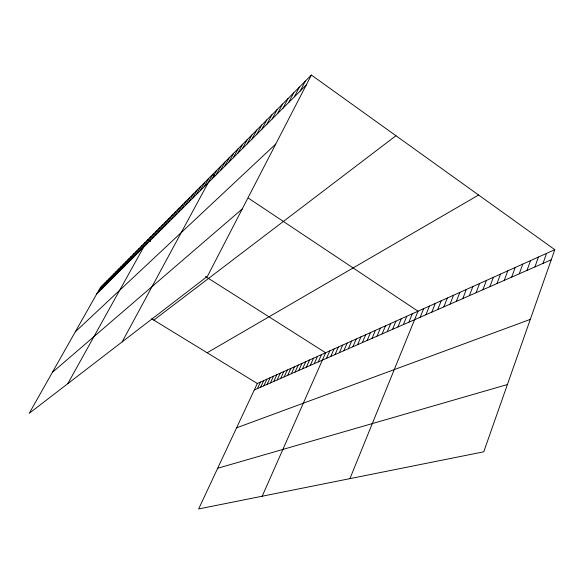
<?xml version="1.0" encoding="UTF-8"?>
<svg xmlns="http://www.w3.org/2000/svg" width="584" height="584" viewBox="0 0 584 584"><rect width="100%" height="100%" fill="white"/><g stroke="black" fill="none" stroke-linecap="round" stroke-linejoin="round"><path stroke-width="0.88" d="M554.8 249.689L483.749 451.812L198.64 508.956L257.31 383.484L554.8 249.689L311.382 75.044L100.412 287.416L29.2 413.341L207.451 276.312L311.382 75.044M542.989 263.399L546.536 253.405M534.9 266.946L538.448 257.04M526.987 270.414L530.542 260.603M519.249 273.808L522.797 264.085M511.672 277.13L515.212 267.494M504.248 280.386L507.795 270.83M496.984 283.568L500.524 274.1M489.859 286.693L493.4 277.305M482.888 289.752L486.421 280.444M476.055 292.745L479.581 283.517M469.353 295.687L472.879 286.532M462.784 298.563L466.302 289.489M456.345 301.388L459.856 292.387M450.03 304.154L453.534 295.234M443.84 306.87L447.337 298.022M437.759 309.535L441.249 300.76M431.795 312.148L435.277 303.446M425.94 314.718L429.415 306.082M420.195 317.236L423.663 308.666M349.918 478.632L418.013 311.206L248.426 198.151M408.902 322.185L412.348 313.754M403.347 324.624L406.785 316.258M397.894 327.018L401.325 318.718M392.536 329.361L395.959 321.127M387.28 331.668L390.689 323.499M382.111 333.938L385.506 325.828M377.03 336.158L380.425 328.113M372.044 338.348L375.424 330.361M367.139 340.501L370.504 332.573M362.321 342.611L365.679 334.749M357.583 344.691L360.927 336.88M352.918 346.735L356.255 338.983M343.83 350.714L347.144 343.078M348.341 348.743L351.663 341.049M339.399 352.663L342.706 345.078M335.041 354.568L338.333 347.049M330.748 356.452L334.026 348.984M262.187 496.217L325.624 352.758L205.546 276.539M326.522 358.306L329.792 350.882M318.28 361.919L321.529 354.605M314.25 363.686L317.484 356.423M310.286 365.423L313.513 358.211M302.541 368.818L305.739 361.7M306.381 367.132L309.593 359.97M298.752 370.482L301.943 363.409M291.35 373.724L294.518 366.752M295.022 372.118L298.205 365.095M287.729 375.315L290.883 368.387M280.649 378.417L283.78 371.577M284.167 376.877L287.306 369.993M277.188 379.936L280.305 373.139M270.407 382.907L273.502 376.206M273.772 381.432L276.882 374.687M263.815 385.798L266.888 379.177M267.085 384.36L270.173 377.702M260.588 387.214L263.654 380.629M257.413 388.608L260.457 382.067M300.22 91.009L305.337 81.125M294.351 96.864L299.439 87.067M283.006 108.171L288.043 98.543M288.613 102.587L293.672 92.871M277.531 113.632L282.532 104.083M266.946 124.188L271.888 114.8M272.18 118.968L277.152 109.5M261.829 129.298L266.742 119.983M251.916 139.174L256.777 130.013M256.821 134.291L261.705 125.049M242.426 148.635L247.229 139.627M247.12 143.956L251.952 134.868M233.33 157.709L238.075 148.84M237.834 153.22L242.601 144.285M224.599 166.418L229.286 157.687M228.921 162.111L233.637 153.307M216.211 174.784L220.84 166.185M220.365 170.645L225.023 161.98M204.152 186.807L208.7 178.405M122.144 341.896L212.729 174.353L214.978 175.85M212.145 178.835L216.744 170.309M196.392 194.545L200.881 186.274M200.232 190.713L204.758 182.376M188.917 201.998L193.362 193.852M192.618 198.304L197.085 190.099M178.23 212.656L182.588 204.692M181.726 209.167L186.113 201.144M185.289 205.619L189.705 197.531M168.112 222.745L172.397 214.956M171.426 219.445L175.733 211.598M174.791 216.08L179.127 208.174M158.519 232.308L162.732 224.687M161.666 229.176L165.9 221.497M164.856 225.986L169.119 218.255M149.424 241.382L153.555 233.914M152.402 238.411L156.563 230.892M155.439 235.381L159.622 227.811M137.985 252.784L142.029 245.528M140.773 250.003L144.839 242.696M67.802 383.666L147.701 239.82L150.504 241.601M146.489 244.302L150.606 236.892M127.275 263.464L131.225 256.398M129.889 260.858L133.86 253.741M132.546 258.208L136.539 251.047M135.247 255.522L139.262 248.309M117.231 273.487L121.092 266.603M119.683 271.034L123.567 264.107M122.173 268.552L126.078 261.581M124.706 266.027L128.633 259.004M107.777 282.904L111.559 276.196M110.091 280.605L113.887 273.852M112.435 278.269L116.252 271.472M114.814 275.896L118.654 269.056M98.878 291.781L102.58 285.233M101.054 289.613L104.777 283.028M103.266 287.408L107.003 280.78M105.507 285.174L109.266 278.502M96.74 293.92L306.235 85.016M75.278 331.858L275.743 144.065M52.334 372.439L242.229 208.97M153.811 320.112L395.959 135.722M207.13 352.758L478.61 195.019M254.274 389.981L551.252 259.778M236.564 427.846L530.301 319.375M217.664 468.273L507.394 384.549M100.412 287.416L102.667 288.795M151.621 318.769L257.31 383.484"/></g></svg>
